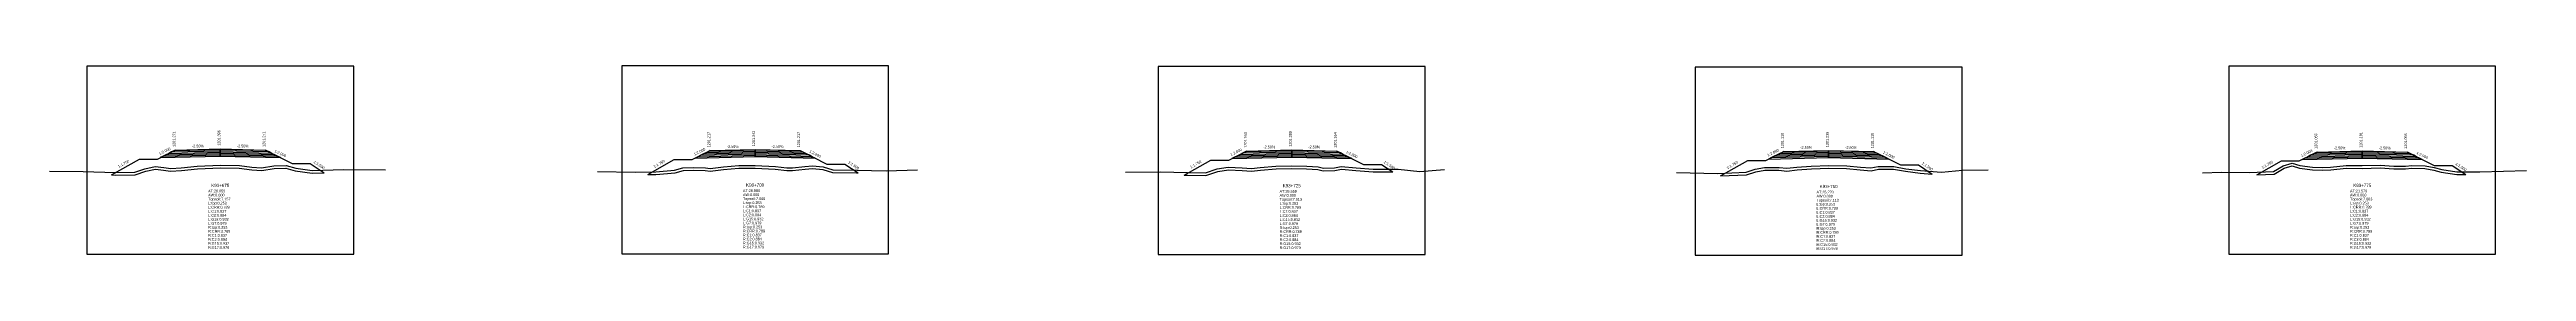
# Model space of a CAD drawing. Extents: x -7 to 78429, y 1189 to 1262.
# Drawn here: x 19588.1 to 19863.8, y 1189.5 to 1210.7 of the extents above; entities that cross this region are included whole.
import ezdxf
from ezdxf.enums import TextEntityAlignment as Align

# ---------------------------------------------------------------- set-up
doc = ezdxf.new("R2010")
doc.units = 0

msp = doc.modelspace()

# ---------------------------------------------------------------- linework, layer by layer
at = {"layer": 'A4_BORDER', "color": 7}
for points in [[(19592.22, 1189.646), (19621.92, 1189.646), (19621.92, 1210.646), (19592.22, 1210.646), (19592.22, 1189.646)], [(19651.749, 1189.69), (19681.449, 1189.69), (19681.449, 1210.69), (19651.749, 1210.69), (19651.749, 1189.69)], [(19711.48, 1189.619), (19741.18, 1189.619), (19741.18, 1210.619), (19711.48, 1210.619), (19711.48, 1189.619)], [(19771.244, 1189.529), (19800.944, 1189.529), (19800.944, 1210.529), (19771.244, 1210.529), (19771.244, 1189.529)], [(19830.633, 1189.652), (19860.333, 1189.652), (19860.333, 1210.652), (19830.633, 1210.652), (19830.633, 1189.652)]]:
    msp.add_lwpolyline(points, dxfattribs=at)
at = {"layer": 'CLEAR_GROUND', "color": 8}
for points in [[(19833.764, 1198.502), (19835.692, 1198.588), (19836.791, 1199.255), (19837.682, 1199.511), (19838.494, 1199.256), (19839.94, 1199.08), (19841.056, 1199.045), (19841.985, 1199.078), (19843.715, 1199.254), (19845.474, 1199.233), (19847.486, 1199.287), (19848.998, 1199.168), (19850.306, 1199.166), (19851.014, 1199.235), (19852.449, 1199.208), (19853.443, 1199.03), (19854.289, 1198.807), (19856.005, 1198.542), (19857.013, 1198.536)], [(19594.964, 1198.496), (19595.415, 1198.482), (19597.594, 1198.491), (19598.764, 1198.903), (19599.853, 1199.127), (19600.747, 1199.045), (19601.54, 1198.927), (19602.743, 1198.99), (19604.518, 1199.19), (19607.083, 1199.276), (19609.183, 1199.236), (19610.567, 1199.072), (19611.685, 1198.999), (19613.068, 1199.207), (19614.378, 1199.242), (19615.415, 1198.95), (19617.29, 1198.695), (19618.614, 1198.742)], [(19654.664, 1198.54), (19655.55, 1198.553), (19657.688, 1198.729), (19658.62, 1198.981), (19659.701, 1199.039), (19661.041, 1198.975), (19661.613, 1198.918), (19663.096, 1199.109), (19664.786, 1199.237), (19666.596, 1199.241), (19668.831, 1199.159), (19670.122, 1199.005), (19670.756, 1198.987), (19672.156, 1199.135), (19672.975, 1199.222), (19674.124, 1199.106), (19675.197, 1198.771), (19677.902, 1198.732), (19678.081, 1198.729)], [(19714.364, 1198.469), (19714.726, 1198.461), (19716.762, 1198.444), (19718.11, 1198.884), (19719.285, 1199.06), (19720.8, 1199.007), (19721.861, 1198.901), (19722.841, 1199.042), (19724.584, 1199.169), (19726.355, 1199.206), (19727.987, 1199.169), (19729.232, 1199.108), (19729.831, 1198.951), (19731.117, 1198.995), (19731.866, 1199.153), (19733.48, 1199.008), (19735.39, 1198.839), (19737.582, 1198.83)], [(19774.064, 1198.379), (19776.957, 1198.508), (19777.993, 1198.848), (19778.984, 1199.017), (19780.564, 1199.041), (19781.422, 1198.935), (19782.596, 1199.057), (19784.168, 1199.17), (19786.105, 1199.241), (19788.088, 1199.206), (19789.607, 1199.057), (19790.813, 1198.974), (19791.648, 1199.136), (19793.318, 1199.138), (19794.647, 1198.9), (19796.294, 1198.687), (19797.62, 1198.593)]]:
    msp.add_lwpolyline(points, dxfattribs=at)
at = {"layer": 'DESIGN_ROAD_TRIMMED', "color": 1}
for points in [[(19594.964, 1198.496), (19598.07, 1200.271), (19600.07, 1200.271), (19602.07, 1201.271), (19602.07, 1201.271), (19601.965, 1201.218), (19601.965, 1201.218), (19601.649, 1201.06), (19601.649, 1201.06), (19601.334, 1200.903), (19601.334, 1200.903), (19601.018, 1200.745), (19601.018, 1200.745), (19600.702, 1200.587), (19600.702, 1200.587), (19600.386, 1200.429), (19607.07, 1200.596), (19607.07, 1200.746), (19607.07, 1200.746), (19607.07, 1200.896), (19607.07, 1200.896), (19607.07, 1201.046), (19607.07, 1201.046), (19607.07, 1201.196), (19607.07, 1201.196), (19607.07, 1201.346), (19607.07, 1201.346), (19607.07, 1201.396), (19607.07, 1201.396), (19607.07, 1201.396), (19607.07, 1201.396), (19607.07, 1201.396), (19607.07, 1201.346), (19607.07, 1201.346), (19607.07, 1201.196), (19607.07, 1201.196), (19607.07, 1201.046), (19607.07, 1201.046), (19607.07, 1200.896), (19607.07, 1200.896), (19607.07, 1200.746), (19607.07, 1200.746), (19607.07, 1200.596), (19613.755, 1200.429), (19613.439, 1200.587), (19613.439, 1200.587), (19613.123, 1200.745), (19613.123, 1200.745), (19612.807, 1200.903), (19612.807, 1200.903), (19612.492, 1201.06), (19612.492, 1201.06), (19612.176, 1201.218), (19612.176, 1201.218), (19612.07, 1201.271), (19612.07, 1201.271), (19615.07, 1199.771), (19617.07, 1199.771), (19618.614, 1198.742)], [(19654.664, 1198.54), (19657.599, 1200.217), (19659.599, 1200.217), (19661.599, 1201.217), (19661.599, 1201.217), (19661.493, 1201.164), (19661.493, 1201.164), (19661.177, 1201.006), (19661.177, 1201.006), (19660.862, 1200.849), (19660.862, 1200.849), (19660.546, 1200.691), (19660.546, 1200.691), (19660.23, 1200.533), (19660.23, 1200.533), (19659.914, 1200.375), (19666.599, 1200.542), (19666.599, 1200.692), (19666.599, 1200.692), (19666.599, 1200.842), (19666.599, 1200.842), (19666.599, 1200.992), (19666.599, 1200.992), (19666.599, 1201.142), (19666.599, 1201.142), (19666.599, 1201.292), (19666.599, 1201.292), (19666.599, 1201.342), (19666.599, 1201.342), (19666.599, 1201.342), (19666.599, 1201.342), (19666.599, 1201.342), (19666.599, 1201.292), (19666.599, 1201.292), (19666.599, 1201.142), (19666.599, 1201.142), (19666.599, 1200.992), (19666.599, 1200.992), (19666.599, 1200.842), (19666.599, 1200.842), (19666.599, 1200.692), (19666.599, 1200.692), (19666.599, 1200.542), (19673.283, 1200.375), (19672.967, 1200.533), (19672.967, 1200.533), (19672.651, 1200.691), (19672.651, 1200.691), (19672.335, 1200.849), (19672.335, 1200.849), (19672.02, 1201.006), (19672.02, 1201.006), (19671.704, 1201.164), (19671.704, 1201.164), (19671.599, 1201.217), (19671.599, 1201.217), (19674.599, 1199.717), (19676.599, 1199.717), (19678.081, 1198.729)], [(19714.364, 1198.469), (19717.33, 1200.164), (19719.33, 1200.164), (19721.33, 1201.164), (19721.33, 1201.164), (19721.225, 1201.111), (19721.225, 1201.111), (19720.909, 1200.953), (19720.909, 1200.953), (19720.593, 1200.796), (19720.593, 1200.796), (19720.278, 1200.638), (19720.278, 1200.638), (19719.962, 1200.48), (19719.962, 1200.48), (19719.646, 1200.322), (19726.33, 1200.489), (19726.33, 1200.639), (19726.33, 1200.639), (19726.33, 1200.789), (19726.33, 1200.789), (19726.33, 1200.939), (19726.33, 1200.939), (19726.33, 1201.089), (19726.33, 1201.089), (19726.33, 1201.239), (19726.33, 1201.239), (19726.33, 1201.289), (19726.33, 1201.289), (19726.33, 1201.289), (19726.33, 1201.289), (19726.33, 1201.289), (19726.33, 1201.239), (19726.33, 1201.239), (19726.33, 1201.089), (19726.33, 1201.089), (19726.33, 1200.939), (19726.33, 1200.939), (19726.33, 1200.789), (19726.33, 1200.789), (19726.33, 1200.639), (19726.33, 1200.639), (19726.33, 1200.489), (19733.014, 1200.322), (19732.699, 1200.48), (19732.699, 1200.48), (19732.383, 1200.638), (19732.383, 1200.638), (19732.067, 1200.796), (19732.067, 1200.796), (19731.751, 1200.953), (19731.751, 1200.953), (19731.435, 1201.111), (19731.435, 1201.111), (19731.33, 1201.164), (19731.33, 1201.164), (19734.33, 1199.664), (19736.33, 1199.664), (19737.582, 1198.83)], [(19774.064, 1198.379), (19777.094, 1200.11), (19779.094, 1200.11), (19781.094, 1201.11), (19781.094, 1201.11), (19780.988, 1201.057), (19780.988, 1201.057), (19780.673, 1200.899), (19780.673, 1200.899), (19780.357, 1200.742), (19780.357, 1200.742), (19780.041, 1200.584), (19780.041, 1200.584), (19779.725, 1200.426), (19779.725, 1200.426), (19779.409, 1200.268), (19786.094, 1200.435), (19786.094, 1200.585), (19786.094, 1200.585), (19786.094, 1200.735), (19786.094, 1200.735), (19786.094, 1200.885), (19786.094, 1200.885), (19786.094, 1201.035), (19786.094, 1201.035), (19786.094, 1201.185), (19786.094, 1201.185), (19786.094, 1201.235), (19786.094, 1201.235), (19786.094, 1201.235), (19786.094, 1201.235), (19786.094, 1201.235), (19786.094, 1201.185), (19786.094, 1201.185), (19786.094, 1201.035), (19786.094, 1201.035), (19786.094, 1200.885), (19786.094, 1200.885), (19786.094, 1200.735), (19786.094, 1200.735), (19786.094, 1200.585), (19786.094, 1200.585), (19786.094, 1200.435), (19792.778, 1200.268), (19792.462, 1200.426), (19792.462, 1200.426), (19792.146, 1200.584), (19792.146, 1200.584), (19791.83, 1200.742), (19791.83, 1200.742), (19791.515, 1200.899), (19791.515, 1200.899), (19791.199, 1201.057), (19791.199, 1201.057), (19791.094, 1201.11), (19791.094, 1201.11), (19794.094, 1199.61), (19796.094, 1199.61), (19797.62, 1198.593)], [(19833.764, 1198.502), (19836.483, 1200.056), (19838.483, 1200.056), (19840.483, 1201.056), (19840.483, 1201.056), (19840.377, 1201.003), (19840.377, 1201.003), (19840.061, 1200.845), (19840.061, 1200.845), (19839.746, 1200.688), (19839.746, 1200.688), (19839.43, 1200.53), (19839.43, 1200.53), (19839.114, 1200.372), (19839.114, 1200.372), (19838.798, 1200.214), (19845.483, 1200.381), (19845.483, 1200.531), (19845.483, 1200.531), (19845.483, 1200.681), (19845.483, 1200.681), (19845.483, 1200.831), (19845.483, 1200.831), (19845.483, 1200.981), (19845.483, 1200.981), (19845.483, 1201.131), (19845.483, 1201.131), (19845.483, 1201.181), (19845.483, 1201.181), (19845.483, 1201.181), (19845.483, 1201.181), (19845.483, 1201.181), (19845.483, 1201.131), (19845.483, 1201.131), (19845.483, 1200.981), (19845.483, 1200.981), (19845.483, 1200.831), (19845.483, 1200.831), (19845.483, 1200.681), (19845.483, 1200.681), (19845.483, 1200.531), (19845.483, 1200.531), (19845.483, 1200.381), (19852.167, 1200.214), (19851.851, 1200.372), (19851.851, 1200.372), (19851.535, 1200.53), (19851.535, 1200.53), (19851.219, 1200.688), (19851.219, 1200.688), (19850.904, 1200.845), (19850.904, 1200.845), (19850.588, 1201.003), (19850.588, 1201.003), (19850.483, 1201.056), (19850.483, 1201.056), (19853.483, 1199.556), (19855.483, 1199.556), (19857.013, 1198.536)]]:
    msp.add_lwpolyline(points, dxfattribs=at)
at = {"layer": 'FINISHED_ROAD', "color": 2}
for points in [[(19598.07, 1200.271), (19600.07, 1200.271), (19602.07, 1201.271), (19602.07, 1201.271), (19607.07, 1201.396), (19612.07, 1201.271), (19612.07, 1201.271), (19615.07, 1199.771), (19617.07, 1199.771)], [(19657.599, 1200.217), (19659.599, 1200.217), (19661.599, 1201.217), (19661.599, 1201.217), (19666.599, 1201.342), (19671.599, 1201.217), (19671.599, 1201.217), (19674.599, 1199.717), (19676.599, 1199.717)], [(19717.33, 1200.164), (19719.33, 1200.164), (19721.33, 1201.164), (19721.33, 1201.164), (19726.33, 1201.289), (19731.33, 1201.164), (19731.33, 1201.164), (19734.33, 1199.664), (19736.33, 1199.664)], [(19777.094, 1200.11), (19779.094, 1200.11), (19781.094, 1201.11), (19781.094, 1201.11), (19786.094, 1201.235), (19791.094, 1201.11), (19791.094, 1201.11), (19794.094, 1199.61), (19796.094, 1199.61)], [(19836.483, 1200.056), (19838.483, 1200.056), (19840.483, 1201.056), (19840.483, 1201.056), (19845.483, 1201.181), (19850.483, 1201.056), (19850.483, 1201.056), (19853.483, 1199.556), (19855.483, 1199.556)]]:
    msp.add_lwpolyline(points, dxfattribs=at)
at = {"layer": 'LAYER_0', "color": 4}
for points in [[(19602.07, 1201.271), (19601.965, 1201.218), (19607.07, 1201.346), (19607.07, 1201.396)], [(19661.599, 1201.217), (19661.493, 1201.164), (19666.599, 1201.292), (19666.599, 1201.342)], [(19721.33, 1201.164), (19721.225, 1201.111), (19726.33, 1201.239), (19726.33, 1201.289)], [(19781.094, 1201.11), (19780.988, 1201.057), (19786.094, 1201.185), (19786.094, 1201.235)], [(19840.483, 1201.056), (19840.377, 1201.003), (19845.483, 1201.131), (19845.483, 1201.181)]]:
    msp.add_lwpolyline(points, dxfattribs=at)
at = {"layer": 'LAYER_1', "color": 4}
for points in [[(19601.965, 1201.218), (19601.649, 1201.06), (19607.07, 1201.196), (19607.07, 1201.346)], [(19661.493, 1201.164), (19661.177, 1201.006), (19666.599, 1201.142), (19666.599, 1201.292)], [(19721.225, 1201.111), (19720.909, 1200.953), (19726.33, 1201.089), (19726.33, 1201.239)], [(19780.988, 1201.057), (19780.673, 1200.899), (19786.094, 1201.035), (19786.094, 1201.185)], [(19840.377, 1201.003), (19840.061, 1200.845), (19845.483, 1200.981), (19845.483, 1201.131)]]:
    msp.add_lwpolyline(points, dxfattribs=at)
at = {"layer": 'LAYER_10', "color": 6}
for points in [[(19613.123, 1200.745), (19613.439, 1200.587), (19607.07, 1200.746), (19607.07, 1200.896)], [(19672.651, 1200.691), (19672.967, 1200.533), (19666.599, 1200.692), (19666.599, 1200.842)], [(19732.383, 1200.638), (19732.699, 1200.48), (19726.33, 1200.639), (19726.33, 1200.789)], [(19792.146, 1200.584), (19792.462, 1200.426), (19786.094, 1200.585), (19786.094, 1200.735)], [(19851.535, 1200.53), (19851.851, 1200.372), (19845.483, 1200.531), (19845.483, 1200.681)]]:
    msp.add_lwpolyline(points, dxfattribs=at)
at = {"layer": 'LAYER_11', "color": 6}
for points in [[(19613.439, 1200.587), (19613.755, 1200.429), (19607.07, 1200.596), (19607.07, 1200.746)], [(19672.967, 1200.533), (19673.283, 1200.375), (19666.599, 1200.542), (19666.599, 1200.692)], [(19732.699, 1200.48), (19733.014, 1200.322), (19726.33, 1200.489), (19726.33, 1200.639)], [(19792.462, 1200.426), (19792.778, 1200.268), (19786.094, 1200.435), (19786.094, 1200.585)], [(19851.851, 1200.372), (19852.167, 1200.214), (19845.483, 1200.381), (19845.483, 1200.531)]]:
    msp.add_lwpolyline(points, dxfattribs=at)
at = {"layer": 'LAYER_2', "color": 4}
for points in [[(19601.649, 1201.06), (19601.334, 1200.903), (19607.07, 1201.046), (19607.07, 1201.196)], [(19661.177, 1201.006), (19660.862, 1200.849), (19666.599, 1200.992), (19666.599, 1201.142)], [(19720.909, 1200.953), (19720.593, 1200.796), (19726.33, 1200.939), (19726.33, 1201.089)], [(19780.673, 1200.899), (19780.357, 1200.742), (19786.094, 1200.885), (19786.094, 1201.035)], [(19840.061, 1200.845), (19839.746, 1200.688), (19845.483, 1200.831), (19845.483, 1200.981)]]:
    msp.add_lwpolyline(points, dxfattribs=at)
at = {"layer": 'LAYER_3', "color": 4}
for points in [[(19601.334, 1200.903), (19601.018, 1200.745), (19607.07, 1200.896), (19607.07, 1201.046)], [(19660.862, 1200.849), (19660.546, 1200.691), (19666.599, 1200.842), (19666.599, 1200.992)], [(19720.593, 1200.796), (19720.278, 1200.638), (19726.33, 1200.789), (19726.33, 1200.939)], [(19780.357, 1200.742), (19780.041, 1200.584), (19786.094, 1200.735), (19786.094, 1200.885)], [(19839.746, 1200.688), (19839.43, 1200.53), (19845.483, 1200.681), (19845.483, 1200.831)]]:
    msp.add_lwpolyline(points, dxfattribs=at)
at = {"layer": 'LAYER_4', "color": 4}
for points in [[(19601.018, 1200.745), (19600.702, 1200.587), (19607.07, 1200.746), (19607.07, 1200.896)], [(19660.546, 1200.691), (19660.23, 1200.533), (19666.599, 1200.692), (19666.599, 1200.842)], [(19720.278, 1200.638), (19719.962, 1200.48), (19726.33, 1200.639), (19726.33, 1200.789)], [(19780.041, 1200.584), (19779.725, 1200.426), (19786.094, 1200.585), (19786.094, 1200.735)], [(19839.43, 1200.53), (19839.114, 1200.372), (19845.483, 1200.531), (19845.483, 1200.681)]]:
    msp.add_lwpolyline(points, dxfattribs=at)
at = {"layer": 'LAYER_5', "color": 4}
for points in [[(19600.702, 1200.587), (19600.386, 1200.429), (19607.07, 1200.596), (19607.07, 1200.746)], [(19660.23, 1200.533), (19659.914, 1200.375), (19666.599, 1200.542), (19666.599, 1200.692)], [(19719.962, 1200.48), (19719.646, 1200.322), (19726.33, 1200.489), (19726.33, 1200.639)], [(19779.725, 1200.426), (19779.409, 1200.268), (19786.094, 1200.435), (19786.094, 1200.585)], [(19839.114, 1200.372), (19838.798, 1200.214), (19845.483, 1200.381), (19845.483, 1200.531)]]:
    msp.add_lwpolyline(points, dxfattribs=at)
at = {"layer": 'LAYER_6', "color": 6}
for points in [[(19612.07, 1201.271), (19612.176, 1201.218), (19607.07, 1201.346), (19607.07, 1201.396)], [(19671.599, 1201.217), (19671.704, 1201.164), (19666.599, 1201.292), (19666.599, 1201.342)], [(19731.33, 1201.164), (19731.435, 1201.111), (19726.33, 1201.239), (19726.33, 1201.289)], [(19791.094, 1201.11), (19791.199, 1201.057), (19786.094, 1201.185), (19786.094, 1201.235)], [(19850.483, 1201.056), (19850.588, 1201.003), (19845.483, 1201.131), (19845.483, 1201.181)]]:
    msp.add_lwpolyline(points, dxfattribs=at)
at = {"layer": 'LAYER_7', "color": 6}
for points in [[(19612.176, 1201.218), (19612.492, 1201.06), (19607.07, 1201.196), (19607.07, 1201.346)], [(19671.704, 1201.164), (19672.02, 1201.006), (19666.599, 1201.142), (19666.599, 1201.292)], [(19731.435, 1201.111), (19731.751, 1200.953), (19726.33, 1201.089), (19726.33, 1201.239)], [(19791.199, 1201.057), (19791.515, 1200.899), (19786.094, 1201.035), (19786.094, 1201.185)], [(19850.588, 1201.003), (19850.904, 1200.845), (19845.483, 1200.981), (19845.483, 1201.131)]]:
    msp.add_lwpolyline(points, dxfattribs=at)
at = {"layer": 'LAYER_8', "color": 6}
for points in [[(19612.492, 1201.06), (19612.807, 1200.903), (19607.07, 1201.046), (19607.07, 1201.196)], [(19672.02, 1201.006), (19672.335, 1200.849), (19666.599, 1200.992), (19666.599, 1201.142)], [(19731.751, 1200.953), (19732.067, 1200.796), (19726.33, 1200.939), (19726.33, 1201.089)], [(19791.515, 1200.899), (19791.83, 1200.742), (19786.094, 1200.885), (19786.094, 1201.035)], [(19850.904, 1200.845), (19851.219, 1200.688), (19845.483, 1200.831), (19845.483, 1200.981)]]:
    msp.add_lwpolyline(points, dxfattribs=at)
at = {"layer": 'LAYER_9', "color": 6}
for points in [[(19612.807, 1200.903), (19613.123, 1200.745), (19607.07, 1200.896), (19607.07, 1201.046)], [(19672.335, 1200.849), (19672.651, 1200.691), (19666.599, 1200.842), (19666.599, 1200.992)], [(19732.067, 1200.796), (19732.383, 1200.638), (19726.33, 1200.789), (19726.33, 1200.939)], [(19791.83, 1200.742), (19792.146, 1200.584), (19786.094, 1200.735), (19786.094, 1200.885)], [(19851.219, 1200.688), (19851.535, 1200.53), (19845.483, 1200.681), (19845.483, 1200.831)]]:
    msp.add_lwpolyline(points, dxfattribs=at)
at = {"layer": 'NATURAL_GROUND', "color": 3}
for points in [[(19588.064, 1198.914), (19591.818, 1198.891), (19595.418, 1198.782), (19597.542, 1198.791), (19598.683, 1199.193), (19599.836, 1199.43), (19600.782, 1199.343), (19601.554, 1199.228), (19602.718, 1199.289), (19604.496, 1199.489), (19607.08, 1199.576), (19609.203, 1199.536), (19610.594, 1199.371), (19611.672, 1199.3), (19613.041, 1199.506), (19614.415, 1199.543), (19615.476, 1199.244), (19617.305, 1198.996), (19620.81, 1199.119), (19625.466, 1199.052)], [(19649.066, 1198.875), (19653.268, 1198.819), (19655.536, 1198.853), (19657.637, 1199.026), (19658.573, 1199.279), (19659.701, 1199.339), (19661.063, 1199.274), (19661.609, 1199.22), (19663.066, 1199.408), (19664.775, 1199.537), (19666.602, 1199.541), (19668.855, 1199.458), (19670.145, 1199.304), (19670.745, 1199.287), (19672.125, 1199.433), (19672.975, 1199.524), (19674.185, 1199.401), (19675.245, 1199.07), (19677.907, 1199.032), (19681.186, 1198.972), (19684.676, 1199.053)], [(19707.837, 1198.807), (19711.698, 1198.826), (19714.73, 1198.761), (19716.715, 1198.744), (19718.041, 1199.177), (19719.268, 1199.361), (19720.82, 1199.306), (19721.854, 1199.203), (19722.808, 1199.34), (19724.57, 1199.469), (19726.355, 1199.506), (19727.998, 1199.469), (19729.278, 1199.406), (19729.864, 1199.252), (19731.08, 1199.294), (19731.848, 1199.456), (19733.506, 1199.307), (19735.404, 1199.139), (19738.173, 1199.127), (19740.581, 1198.893), (19743.322, 1199.106)], [(19769.16, 1198.756), (19773.71, 1198.663), (19776.903, 1198.806), (19777.921, 1199.14), (19778.957, 1199.317), (19780.581, 1199.341), (19781.425, 1199.237), (19782.57, 1199.356), (19784.152, 1199.47), (19786.103, 1199.541), (19788.106, 1199.506), (19789.632, 1199.356), (19790.795, 1199.276), (19791.619, 1199.436), (19793.345, 1199.438), (19794.693, 1199.197), (19796.324, 1198.986), (19798.663, 1198.819), (19801.01, 1199.012), (19803.866, 1199.085)], [(19827.689, 1198.725), (19829.817, 1198.789), (19832.915, 1198.765), (19835.602, 1198.884), (19836.67, 1199.532), (19837.686, 1199.824), (19838.558, 1199.55), (19839.963, 1199.379), (19841.056, 1199.345), (19841.965, 1199.377), (19843.702, 1199.554), (19845.472, 1199.533), (19847.494, 1199.587), (19849.01, 1199.468), (19850.292, 1199.466), (19851.003, 1199.535), (19852.479, 1199.507), (19853.508, 1199.323), (19854.351, 1199.101), (19856.029, 1198.842), (19858.578, 1198.826), (19861.203, 1198.932), (19863.767, 1198.985)]]:
    msp.add_lwpolyline(points, dxfattribs=at)
at = {"layer": 'STRUCTURE_LEFT', "color": 4}
for points in [[(19602.07, 1201.271), (19601.965, 1201.218), (19601.965, 1201.218), (19601.649, 1201.06), (19601.649, 1201.06), (19601.334, 1200.903), (19601.334, 1200.903), (19601.018, 1200.745), (19601.018, 1200.745), (19600.702, 1200.587), (19600.702, 1200.587), (19600.386, 1200.429), (19607.07, 1200.596), (19607.07, 1200.746), (19607.07, 1200.746), (19607.07, 1200.896), (19607.07, 1200.896), (19607.07, 1201.046), (19607.07, 1201.046), (19607.07, 1201.196), (19607.07, 1201.196), (19607.07, 1201.346), (19607.07, 1201.346), (19607.07, 1201.396), (19607.07, 1201.396)], [(19661.599, 1201.217), (19661.493, 1201.164), (19661.493, 1201.164), (19661.177, 1201.006), (19661.177, 1201.006), (19660.862, 1200.849), (19660.862, 1200.849), (19660.546, 1200.691), (19660.546, 1200.691), (19660.23, 1200.533), (19660.23, 1200.533), (19659.914, 1200.375), (19666.599, 1200.542), (19666.599, 1200.692), (19666.599, 1200.692), (19666.599, 1200.842), (19666.599, 1200.842), (19666.599, 1200.992), (19666.599, 1200.992), (19666.599, 1201.142), (19666.599, 1201.142), (19666.599, 1201.292), (19666.599, 1201.292), (19666.599, 1201.342), (19666.599, 1201.342)], [(19721.33, 1201.164), (19721.225, 1201.111), (19721.225, 1201.111), (19720.909, 1200.953), (19720.909, 1200.953), (19720.593, 1200.796), (19720.593, 1200.796), (19720.278, 1200.638), (19720.278, 1200.638), (19719.962, 1200.48), (19719.962, 1200.48), (19719.646, 1200.322), (19726.33, 1200.489), (19726.33, 1200.639), (19726.33, 1200.639), (19726.33, 1200.789), (19726.33, 1200.789), (19726.33, 1200.939), (19726.33, 1200.939), (19726.33, 1201.089), (19726.33, 1201.089), (19726.33, 1201.239), (19726.33, 1201.239), (19726.33, 1201.289), (19726.33, 1201.289)], [(19781.094, 1201.11), (19780.988, 1201.057), (19780.988, 1201.057), (19780.673, 1200.899), (19780.673, 1200.899), (19780.357, 1200.742), (19780.357, 1200.742), (19780.041, 1200.584), (19780.041, 1200.584), (19779.725, 1200.426), (19779.725, 1200.426), (19779.409, 1200.268), (19786.094, 1200.435), (19786.094, 1200.585), (19786.094, 1200.585), (19786.094, 1200.735), (19786.094, 1200.735), (19786.094, 1200.885), (19786.094, 1200.885), (19786.094, 1201.035), (19786.094, 1201.035), (19786.094, 1201.185), (19786.094, 1201.185), (19786.094, 1201.235), (19786.094, 1201.235)], [(19840.483, 1201.056), (19840.377, 1201.003), (19840.377, 1201.003), (19840.061, 1200.845), (19840.061, 1200.845), (19839.746, 1200.688), (19839.746, 1200.688), (19839.43, 1200.53), (19839.43, 1200.53), (19839.114, 1200.372), (19839.114, 1200.372), (19838.798, 1200.214), (19845.483, 1200.381), (19845.483, 1200.531), (19845.483, 1200.531), (19845.483, 1200.681), (19845.483, 1200.681), (19845.483, 1200.831), (19845.483, 1200.831), (19845.483, 1200.981), (19845.483, 1200.981), (19845.483, 1201.131), (19845.483, 1201.131), (19845.483, 1201.181), (19845.483, 1201.181)]]:
    msp.add_lwpolyline(points, dxfattribs=at)
at = {"layer": 'STRUCTURE_RIGHT', "color": 6}
for points in [[(19607.07, 1201.396), (19607.07, 1201.396), (19607.07, 1201.346), (19607.07, 1201.346), (19607.07, 1201.196), (19607.07, 1201.196), (19607.07, 1201.046), (19607.07, 1201.046), (19607.07, 1200.896), (19607.07, 1200.896), (19607.07, 1200.746), (19607.07, 1200.746), (19607.07, 1200.596), (19613.755, 1200.429), (19613.439, 1200.587), (19613.439, 1200.587), (19613.123, 1200.745), (19613.123, 1200.745), (19612.807, 1200.903), (19612.807, 1200.903), (19612.492, 1201.06), (19612.492, 1201.06), (19612.176, 1201.218), (19612.176, 1201.218), (19612.07, 1201.271)], [(19666.599, 1201.342), (19666.599, 1201.342), (19666.599, 1201.292), (19666.599, 1201.292), (19666.599, 1201.142), (19666.599, 1201.142), (19666.599, 1200.992), (19666.599, 1200.992), (19666.599, 1200.842), (19666.599, 1200.842), (19666.599, 1200.692), (19666.599, 1200.692), (19666.599, 1200.542), (19673.283, 1200.375), (19672.967, 1200.533), (19672.967, 1200.533), (19672.651, 1200.691), (19672.651, 1200.691), (19672.335, 1200.849), (19672.335, 1200.849), (19672.02, 1201.006), (19672.02, 1201.006), (19671.704, 1201.164), (19671.704, 1201.164), (19671.599, 1201.217)], [(19726.33, 1201.289), (19726.33, 1201.289), (19726.33, 1201.239), (19726.33, 1201.239), (19726.33, 1201.089), (19726.33, 1201.089), (19726.33, 1200.939), (19726.33, 1200.939), (19726.33, 1200.789), (19726.33, 1200.789), (19726.33, 1200.639), (19726.33, 1200.639), (19726.33, 1200.489), (19733.014, 1200.322), (19732.699, 1200.48), (19732.699, 1200.48), (19732.383, 1200.638), (19732.383, 1200.638), (19732.067, 1200.796), (19732.067, 1200.796), (19731.751, 1200.953), (19731.751, 1200.953), (19731.435, 1201.111), (19731.435, 1201.111), (19731.33, 1201.164)], [(19786.094, 1201.235), (19786.094, 1201.235), (19786.094, 1201.185), (19786.094, 1201.185), (19786.094, 1201.035), (19786.094, 1201.035), (19786.094, 1200.885), (19786.094, 1200.885), (19786.094, 1200.735), (19786.094, 1200.735), (19786.094, 1200.585), (19786.094, 1200.585), (19786.094, 1200.435), (19792.778, 1200.268), (19792.462, 1200.426), (19792.462, 1200.426), (19792.146, 1200.584), (19792.146, 1200.584), (19791.83, 1200.742), (19791.83, 1200.742), (19791.515, 1200.899), (19791.515, 1200.899), (19791.199, 1201.057), (19791.199, 1201.057), (19791.094, 1201.11)], [(19845.483, 1201.181), (19845.483, 1201.181), (19845.483, 1201.131), (19845.483, 1201.131), (19845.483, 1200.981), (19845.483, 1200.981), (19845.483, 1200.831), (19845.483, 1200.831), (19845.483, 1200.681), (19845.483, 1200.681), (19845.483, 1200.531), (19845.483, 1200.531), (19845.483, 1200.381), (19852.167, 1200.214), (19851.851, 1200.372), (19851.851, 1200.372), (19851.535, 1200.53), (19851.535, 1200.53), (19851.219, 1200.688), (19851.219, 1200.688), (19850.904, 1200.845), (19850.904, 1200.845), (19850.588, 1201.003), (19850.588, 1201.003), (19850.483, 1201.056)]]:
    msp.add_lwpolyline(points, dxfattribs=at)

# ---------------------------------------------------------------- texts
at = {"layer": 'INFO_TEXT'}
for s, p in [('AT:28.059', (19605.72, 1196.546)), ('AT:26.980', (19665.249, 1196.59)), ('AT:26.559', (19724.98, 1196.519)), ('AT:25.270', (19784.744, 1196.429)), ('AT:21.579', (19844.133, 1196.552)), ('AW:0.000', (19605.72, 1196.096)), ('Topsoil:7.157', (19605.72, 1195.646)), ('L:top:0.253', (19605.72, 1195.196)), ('L:CRR:0.789', (19605.72, 1194.746)), ('L:C1:0.837', (19605.72, 1194.296)), ('L:C2:0.884', (19605.72, 1193.846)), ('AW:0.000', (19665.249, 1196.14)), ('Topsoil:7.068', (19665.249, 1195.69)), ('L:top:0.253', (19665.249, 1195.24)), ('L:CRR:0.789', (19665.249, 1194.79)), ('L:C1:0.837', (19665.249, 1194.34)), ('L:C2:0.884', (19665.249, 1193.89)), ('AW:0.000', (19724.98, 1196.069)), ('Topsoil:7.013', (19724.98, 1195.619)), ('L:top:0.253', (19724.98, 1195.169)), ('L:CRR:0.789', (19724.98, 1194.719)), ('L:C1:0.837', (19724.98, 1194.269)), ('L:C2:0.884', (19724.98, 1193.819)), ('AW:0.000', (19784.744, 1195.979)), ('Topsoil:7.113', (19784.744, 1195.529)), ('L:top:0.253', (19784.744, 1195.079)), ('L:CRR:0.789', (19784.744, 1194.629)), ('L:C1:0.837', (19784.744, 1194.179)), ('L:C2:0.884', (19784.744, 1193.729)), ('AW:0.000', (19844.133, 1196.102)), ('Topsoil:7.083', (19844.133, 1195.652)), ('L:top:0.253', (19844.133, 1195.202)), ('L:CRR:0.789', (19844.133, 1194.752)), ('L:C1:0.837', (19844.133, 1194.302)), ('L:C2:0.884', (19844.133, 1193.852)), ('L:G15:0.932', (19605.72, 1193.396)), ('L:G7:0.979', (19605.72, 1192.946)), ('R:top:0.253', (19605.72, 1192.496)), ('R:CRR:0.789', (19605.72, 1192.046)), ('R:C1:0.837', (19605.72, 1191.596)), ('R:C2:0.884', (19605.72, 1191.146)), ('L:G15:0.932', (19665.249, 1193.44)), ('L:G7:0.979', (19665.249, 1192.99)), ('R:top:0.253', (19665.249, 1192.54)), ('R:CRR:0.789', (19665.249, 1192.09)), ('R:C1:0.837', (19665.249, 1191.64)), ('R:C2:0.884', (19665.249, 1191.19)), ('R:G15:0.932', (19665.249, 1190.74)), ('L:G15:0.932', (19724.98, 1193.369)), ('L:G7:0.979', (19724.98, 1192.919)), ('R:top:0.253', (19724.98, 1192.469)), ('R:CRR:0.789', (19724.98, 1192.019)), ('R:C1:0.837', (19724.98, 1191.569)), ('R:C2:0.884', (19724.98, 1191.119)), ('L:G15:0.932', (19784.744, 1193.279)), ('L:G7:0.979', (19784.744, 1192.829)), ('R:top:0.253', (19784.744, 1192.379)), ('R:CRR:0.789', (19784.744, 1191.929)), ('R:C1:0.837', (19784.744, 1191.479)), ('R:C2:0.884', (19784.744, 1191.029)), ('L:G15:0.932', (19844.133, 1193.402)), ('L:G7:0.979', (19844.133, 1192.952)), ('R:top:0.253', (19844.133, 1192.502)), ('R:CRR:0.789', (19844.133, 1192.052)), ('R:C1:0.837', (19844.133, 1191.602)), ('R:C2:0.884', (19844.133, 1191.152)), ('R:G15:0.932', (19605.72, 1190.696)), ('R:G17:0.979', (19605.72, 1190.246)), ('R:G17:0.979', (19665.249, 1190.29)), ('R:G15:0.932', (19724.98, 1190.669)), ('R:G17:0.979', (19724.98, 1190.219)), ('R:G15:0.932', (19784.744, 1190.579)), ('R:G17:0.979', (19784.744, 1190.129)), ('R:G15:0.932', (19844.133, 1190.702)), ('R:G17:0.979', (19844.133, 1190.252))]:
    msp.add_text(s, height=0.3, dxfattribs=at).set_placement(p)
at = {"layer": 'LEFT_TEXT_H'}
for s, p in [('1201.271', (19602.07, 1201.631)), ('1201.217', (19661.599, 1201.577)), ('1201.164', (19721.33, 1201.524)), ('1201.110', (19781.094, 1201.47)), ('1201.056', (19840.483, 1201.416))]:
    msp.add_text(s, height=0.3, rotation=90, dxfattribs=at).set_placement(p)
at = {"layer": 'POINT_TEXT_H'}
for s, p in [('1201.396', (19607.07, 1201.756)), ('1201.342', (19666.599, 1201.702)), ('1201.289', (19726.33, 1201.649)), ('1201.235', (19786.094, 1201.595)), ('1201.181', (19845.483, 1201.541))]:
    msp.add_text(s, height=0.3, rotation=90, dxfattribs=at).set_placement(p)
at = {"layer": 'RIGHT_TEXT_H'}
for s, p in [('1201.271', (19612.07, 1201.631)), ('1201.217', (19671.599, 1201.577)), ('1201.164', (19731.33, 1201.524)), ('1201.110', (19791.094, 1201.47)), ('1201.056', (19850.483, 1201.416))]:
    msp.add_text(s, height=0.3, rotation=90, dxfattribs=at).set_placement(p)
at = {"layer": 'SLOPE_left'}
for s, rotation, p in [('1:1.750', 29.745, (19596.428, 1199.54)), ('1:2.000', 26.565, (19600.99, 1200.932)), ('1:1.750', 29.745, (19656.042, 1199.535)), ('1:2.000', 26.565, (19660.518, 1200.878)), ('1:1.750', 29.745, (19715.758, 1199.473)), ('1:2.000', 26.565, (19720.25, 1200.825)), ('1:1.750', 29.745, (19775.489, 1199.401)), ('1:2.000', 26.565, (19780.013, 1200.771)), ('1:1.750', 29.745, (19835.034, 1199.435)), ('1:2.000', 26.565, (19839.402, 1200.717))]:
    msp.add_text(s, height=0.3, rotation=rotation, dxfattribs=at).set_placement(p, align=Align.BOTTOM_CENTER)
at = {"layer": 'SLOPE_right'}
for s, rotation, p in [('1:2.000', -26.565, (19613.651, 1200.682)), ('1:1.500', -33.69, (19617.942, 1199.406)), ('1:2.000', -26.565, (19673.179, 1200.628)), ('1:1.500', -33.69, (19677.44, 1199.373)), ('1:2.000', -26.565, (19732.911, 1200.575)), ('1:1.500', -33.69, (19737.056, 1199.397)), ('1:2.000', -26.565, (19792.674, 1200.521)), ('1:1.500', -33.69, (19796.956, 1199.251)), ('1:2.000', -26.565, (19852.063, 1200.467)), ('1:1.500', -33.69, (19856.348, 1199.196))]:
    msp.add_text(s, height=0.3, rotation=rotation, dxfattribs=at).set_placement(p, align=Align.BOTTOM_CENTER)
at = {"layer": 'SLOPE_TEXT'}
for p in [(19604.57, 1201.573), (19609.57, 1201.573), (19664.099, 1201.52), (19669.099, 1201.52), (19723.83, 1201.466), (19728.83, 1201.466), (19783.594, 1201.412), (19788.594, 1201.412), (19842.983, 1201.359), (19847.983, 1201.359)]:
    msp.add_text('-2.50%', height=0.3, dxfattribs=at).set_placement(p, align=Align.CENTER)
at = {"layer": 'STATION_TITLE'}
for s, p in [('K93+675', (19607.07, 1197.146)), ('K93+700', (19666.599, 1197.19)), ('K93+725', (19726.33, 1197.119)), ('K93+750', (19786.094, 1197.029)), ('K93+775', (19845.483, 1197.152))]:
    msp.add_text(s, height=0.36, dxfattribs=at).set_placement(p, align=Align.CENTER)

doc.saveas('drawing.dxf')
